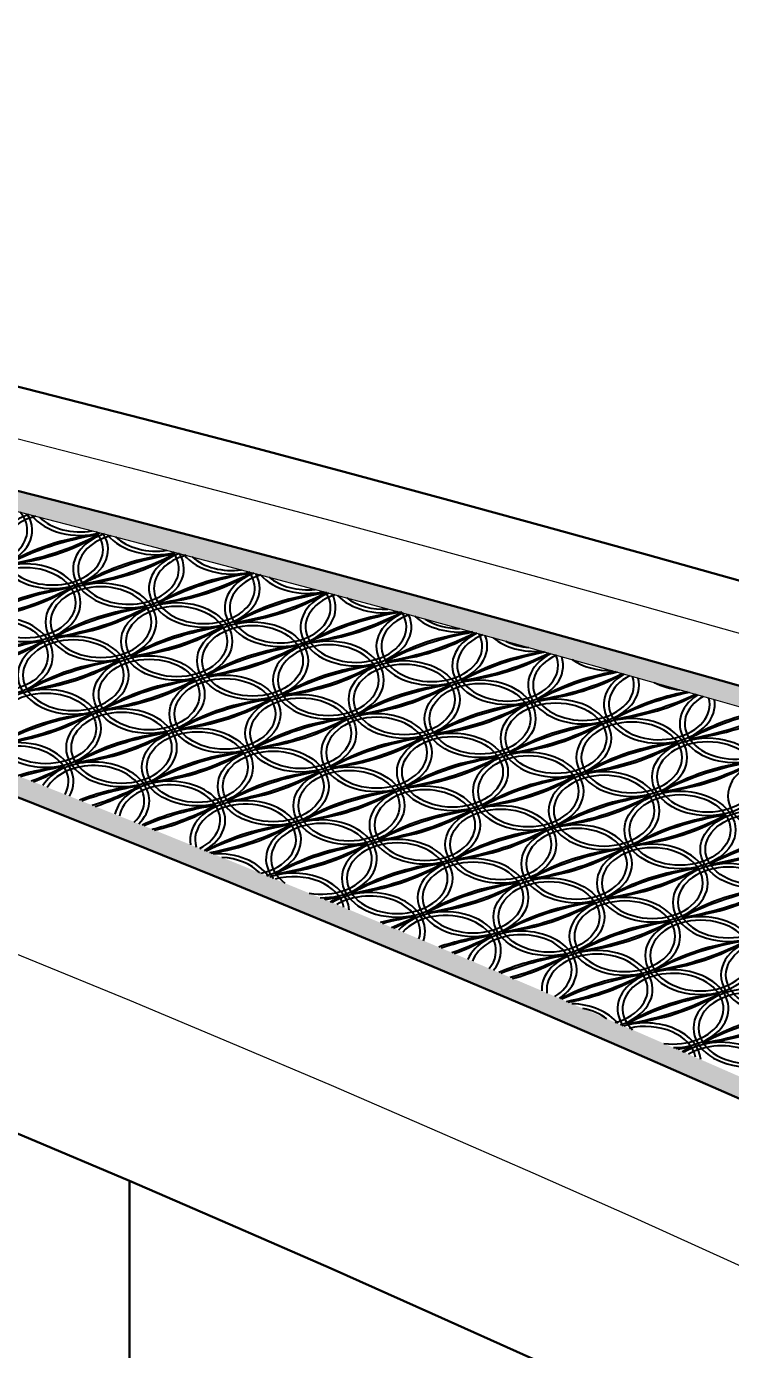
# Model space of a CAD drawing. Extents: x -2611510 to 954358, y -247163 to 181535.
# Drawn here: x 334261 to 341241, y 54364 to 67466 of the extents above; entities that cross this region are included whole.
import ezdxf

# ---------------------------------------------------------------- set-up
doc = ezdxf.new("R2010")
doc.units = 0
doc.linetypes.add('CENTER', pattern=[2, 1.25, -0.25, 0.25, -0.25])
doc.layers.get('Defpoints').update_dxf_attribs({"color": 8})
for name, color, linetype, lineweight in [('标注', 3, 'Continuous', 18), ('桥 中心线', 5, 'CENTER', 15), ('桥 构造粗实', 1, 'Continuous', 30)]:
    doc.layers.add(name, color=color, linetype=linetype, lineweight=lineweight)
doc.styles.add('仿宋字', font='仿宋_GB2312.TTF', dxfattribs={"width": 0.7})
doc.dimstyles.new('750', dxfattribs={"dimscale": 0, "dimtxt": 2.5, "dimasz": 1, "dimexe": 1, "dimexo": 1, "dimgap": 0, "dimtad": 0, "dimdec": 0, "dimlfac": 0.1, "dimrnd": 0.1, "dimzin": 12, "dimdsep": 46, "dimtxsty": '仿宋字', "dimblk": 'OBLIQUE', "dimcen": -1, "dimclrd": 256, "dimclre": 256, "dimclrt": 256, "dimadec": 4, "dimazin": 0, "dimtp": 2, "dimtm": 3, "dimtfac": 0.5, "dimtdec": 0, "dimtmove": 2, "dimatfit": 3, "dimldrblk": 'OBLIQUE', "dimfxl": 3, "dimfxlon": 1, "dimtvp": 0.7, "dimtolj": 1, "dimtzin": 12, "dimarcsym": 0})

# ---------------------------------------------------------------- blocks, each defined once
blk = doc.blocks.new('_Oblique')
at = {"color": 0, "linetype": 'ByBlock', "lineweight": -2}
blk.add_line((-0.5, -0.5), (0.5, 0.5), dxfattribs=at)
blk = doc.blocks.new('*D186')
at = {"layer": 'Defpoints', "color": 0, "transparency": 16777216}
for p in [(353282, 73637), (353282, 39578), (191282, 39159)]:
    blk.add_point(p, dxfattribs=at)
at = {"layer": '标注', "lineweight": -2, "transparency": 16777216}
for p, q in [((191282, 71637), (191282, 74637)), ((353282, 71637), (353282, 74637)), ((191282, 73637), (353282, 73637))]:
    blk.add_line(p, q, dxfattribs=at)
at = {"layer": '标注', "lineweight": -2, "transparency": 16777216, "xscale": 1000.0000020837, "yscale": 1000.0000020837, "zscale": 1000.0000020837, "rotation": 180}
blk.add_blockref('_Oblique', (191282, 73637), dxfattribs=at)
at = {"layer": '标注', "lineweight": -2, "transparency": 16777216, "xscale": 1000.0000020837, "yscale": 1000.0000020837, "zscale": 1000.0000020837}
blk.add_blockref('_Oblique', (353282, 73637), dxfattribs=at)
at = {"layer": '标注', "transparency": 16777216, "insert": (272282, 75302), "char_height": 2500, "attachment_point": 5, "style": '仿宋字'}
blk.add_mtext('\\A1;18×900', dxfattribs=at)
blk = doc.blocks.new('2121212')
at = {"color": 8}
for centre, major_axis, start_param, end_param in [((-40199, 23437), (-550, 0), 5.158003, 9.854238), ((-40199, 23437), (-500, 0), 5.05385, 9.959074), ((-39448, 23245), (550, 0), 2.014124, 6.706825), ((-39174, 23771), (550, 0), 3.644459, 5.076489), ((-39448, 23245), (500, 0), 1.910644, 6.810305), ((-39174, 23771), (500, 0), 3.768553, 4.952395), ((-38762, 22217), (1697, 0), 1.707987, 2.30627), ((-38410, 21688), (-2505, 0), -1.335396, -0.933532), ((-40133, 24274), (-1697, 0), 1.707987, 2.30627), ((-40485, 24803), (2505, 0), -1.335396, -0.933532), ((-38696, 23054), (550, 0), 2.019911, 6.691701), ((-38696, 23054), (500, 0), 1.917759, 6.792908), ((-38422, 23580), (550, 0), 3.650796, 5.060431), ((-38422, 23580), (500, 0), 3.777539, 4.933074), ((-38011, 22025), (-1697, 0), -1.433605, -0.835323), ((-37658, 21496), (2505, 0), 1.806196, 2.208061), ((-39381, 24082), (-1697, 0), 1.707987, 2.30627), ((-39733, 24611), (-2505, 0), 1.806196, 2.208061), ((-37944, 22862), (550, 0), 2.034963, 6.669779), ((-37670, 23388), (-550, 0), 6.809961, 8.177979), ((-39721, 22719), (-550, 0), 3.141593, 9.424778), ((-37944, 22862), (500, 0), 1.937297, 6.767288), ((-37670, 23388), (-500, 0), 6.943057, 8.044649), ((-37259, 21834), (-1697, 0), -1.433605, -0.835323), ((-36907, 21305), (2505, 0), 1.806196, 2.208061), ((-38629, 23891), (-1697, 0), 1.707987, 2.30627), ((-38982, 24419), (2505, 0), -1.335396, -0.933532), ((-37192, 22671), (-550, 0), 5.197965, 9.783002), ((-37192, 22671), (-500, 0), 5.105857, 9.875636), ((-36919, 23197), (550, 0), 3.694735, 5.003824), ((-36919, 23197), (500, 0), 3.838775, 4.861021), ((-39036, 21690), (1697, 0), 1.707987, 2.30627), ((-38684, 21162), (-2505, 0), -1.335396, -0.933532), ((-40406, 23748), (-1697, 0), 1.707987, 2.30627), ((-40759, 24276), (2505, 0), -1.335396, -0.933532), ((-38969, 22527), (-550, 0), 3.141593, 9.424778), ((-38969, 22527), (-500, 0), 3.141593, 9.424778), ((-36507, 21642), (1697, 0), 1.707987, 2.30627), ((-36155, 21113), (-2505, 0), -1.335396, -0.933532), ((-37878, 23699), (1697, 0), -1.433605, -0.835323), ((-38230, 24228), (-2505, 0), 1.806196, 2.208061), ((-36441, 22479), (550, 0), 2.083679, 6.606385), ((-38284, 21499), (-1697, 0), -1.433605, -0.835323), ((-37932, 20970), (-2505, 0), -1.335396, -0.933532), ((-39655, 23556), (-1697, 0), 1.707987, 2.30627), ((-40007, 24085), (2505, 0), -1.335396, -0.933532), ((-36441, 22479), (500, 0), 1.99791, 6.692155), ((-36167, 23005), (-550, 0), 6.8726, 8.100649), ((-36167, 23005), (-500, 0), 7.033468, 7.939782), ((-39995, 22193), (-550, 0), 3.141593, 9.424778), ((-35755, 21450), (-1697, 0), -1.433605, -0.835323), ((-35403, 20922), (-2505, 0), -1.335396, -0.933532), ((-37126, 23508), (-1697, 0), 1.707987, 2.30627), ((-37478, 24036), (-2505, 0), 1.806196, 2.208061), ((-35689, 22288), (-550, 0), 5.25931, 9.705031), ((-35689, 22288), (-500, 0), 5.179734, 9.783941), ((-35415, 22814), (-550, 0), 6.920662, 8.042373), ((-35415, 22814), (-500, 0), 7.109182, 7.853853), ((-37533, 21307), (1697, 0), 1.707987, 2.30627), ((-37180, 20779), (-2505, 0), -1.335396, -0.933532), ((-38903, 23364), (-1697, 0), 1.707987, 2.30627), ((-39255, 23893), (-2505, 0), 1.806196, 2.208061), ((-35004, 21259), (1697, 0), 1.740497, 2.30627), ((-34651, 20730), (-2505, 0), -1.316305, -0.933532), ((-36726, 23845), (2505, 0), -1.335396, -0.946639), ((-36374, 23316), (-1697, 0), 1.707987, 2.287947), ((-34937, 22096), (-550, 0), 5.300174, 9.65715), ((-39310, 21164), (1697, 0), 1.707987, 2.30627), ((-38957, 20635), (-2505, 0), -1.335396, -0.933532), ((-40680, 23221), (-1697, 0), 1.707987, 2.30627), ((-41032, 23750), (2505, 0), -1.335396, -0.933532), ((-39243, 22001), (-550, 0), 3.141593, 9.424778), ((-39243, 22001), (-500, 0), 3.141593, 9.424778), ((-36781, 21116), (1697, 0), 1.707987, 2.30627), ((-36429, 20587), (-2505, 0), -1.335396, -0.933532), ((-38151, 23173), (-1697, 0), 1.707987, 2.30627), ((-38503, 23702), (2505, 0), -1.335396, -0.933532), ((-36714, 21953), (-550, 0), 3.141593, 9.424778), ((-36714, 21953), (-500, 0), 3.141593, 9.424778), ((-34937, 22096), (-500, 0), 5.228334, 9.728889), ((-34663, 22622), (550, 0), 3.846744, 4.827343), ((-34663, 22622), (500, 0), 4.089933, 4.583403), ((-38558, 20973), (1697, 0), 1.707987, 2.30627), ((-38206, 20444), (-2505, 0), -1.335396, -0.933532), ((-39928, 23030), (-1697, 0), 1.707987, 2.30627), ((-40281, 23559), (2505, 0), -1.335396, -0.933532), ((-34252, 21067), (1697, 0), 1.763301, 2.30627), ((-33900, 20539), (-2505, 0), -1.302549, -0.933532), ((-35975, 23653), (2505, 0), -1.335396, -0.95646), ((-35622, 23125), (-1697, 0), 1.707987, 2.274185), ((-34185, 21904), (-550, 0), 5.345409, 9.60474), ((-34185, 21904), (-500, 0), 5.281353, 9.669147), ((-33912, 22431), (550, 0), 3.938754, 4.730922), ((-36029, 20924), (1697, 0), 1.707987, 2.30627), ((-35677, 20395), (-2505, 0), -1.335396, -0.933532), ((-37399, 22981), (-1697, 0), 1.707987, 2.30627), ((-37752, 23510), (2505, 0), -1.335396, -0.933532), ((-33500, 20876), (-1697, 0), -1.353811, -0.835323), ((-33148, 20347), (-2505, 0), -1.287487, -0.933532), ((-35223, 23462), (-2505, 0), 1.806196, 2.174033), ((-34871, 22933), (1697, 0), -1.433605, -0.882992), ((-33434, 21713), (550, 0), 2.253096, 6.406447), ((-37806, 20781), (-1697, 0), -1.433605, -0.835323), ((-37454, 20252), (-2505, 0), -1.335396, -0.933532), ((-39177, 22838), (-1697, 0), 1.707987, 2.30627), ((-39529, 23367), (-2505, 0), 1.806196, 2.208061), ((-35277, 20733), (-1697, 0), -1.433605, -0.835323), ((-34925, 20204), (-2505, 0), -1.335396, -0.933532), ((-36648, 22790), (1697, 0), -1.433605, -0.835323), ((-37000, 23319), (-2505, 0), 1.806196, 2.208061), ((-33434, 21713), (500, 0), 2.196792, 6.462751), ((-33160, 22239), (-550, 0), 7.222326, 7.720402), ((-39517, 21475), (-550, 0), 3.141593, 9.424778), ((-37054, 20590), (-1697, 0), -1.433605, -0.835323), ((-36702, 20061), (2505, 0), 1.806196, 2.208061), ((-38425, 22647), (-1697, 0), 1.707987, 2.30627), ((-38777, 23176), (-2505, 0), 1.806196, 2.208061), ((-34459, 21378), (-550, 0), 3.141593, 9.424778), ((-32748, 20684), (-1697, 0), -1.32633, -0.835323), ((-32396, 20156), (2505, 0), 1.871259, 2.208061), ((-34471, 23270), (2505, 0), -1.335396, -0.980463), ((-34119, 22742), (-1697, 0), 1.707987, 2.240482), ((-32682, 21521), (-550, 0), 5.449659, 9.484877), ((-32682, 21521), (-500, 0), 5.40064, 9.533494), ((-38832, 20446), (1697, 0), 1.707987, 2.30627), ((-38479, 19918), (-2505, 0), -1.335396, -0.933532), ((-40202, 22504), (-1697, 0), 1.707987, 2.30627), ((-40554, 23032), (-2505, 0), 1.806196, 2.208061), ((-38765, 21283), (-550, 0), 3.141593, 9.424778), ((-38765, 21283), (-500, 0), 3.141593, 9.424778), ((-36236, 21235), (-550, 0), 3.141593, 9.424778), ((-34526, 20541), (1697, 0), 1.707987, 2.30627), ((-34173, 20012), (-2505, 0), -1.335396, -0.933532), ((-35896, 22598), (-1697, 0), 1.707987, 2.30627), ((-36248, 23127), (-2505, 0), 1.806196, 2.208061), ((-31997, 20493), (1697, 0), 1.843974, 2.30627), ((-31644, 19964), (-2505, 0), -1.25202, -0.933532), ((-36303, 20398), (1697, 0), 1.707987, 2.30627), ((-35950, 19869), (-2505, 0), -1.335396, -0.933532), ((-37673, 22455), (-1697, 0), 1.707987, 2.30627), ((-38025, 22984), (2505, 0), -1.335396, -0.933532), ((-36236, 21235), (-500, 0), 3.141593, 9.424778), ((-33774, 20350), (1697, 0), 1.707987, 2.30627), ((-33422, 19821), (-2505, 0), -1.335396, -0.933532), ((-35144, 22407), (-1697, 0), 1.707987, 2.30627), ((-35496, 22936), (2505, 0), -1.335396, -0.933532), ((-33707, 21187), (-550, 0), 3.141593, 9.424778), ((-33707, 21187), (-500, 0), 3.141593, 9.424778), ((-33719, 23079), (2505, 0), -1.335396, -0.994872), ((-33367, 22550), (-1697, 0), 1.707987, 2.220165), ((-39790, 20949), (-550, 0), 9.03785, 11.929281), ((-38080, 20255), (1697, 0), 1.707987, 2.30627), ((-37728, 19726), (-2505, 0), -1.335396, -0.933532), ((-39450, 22312), (-1697, 0), 1.707987, 2.30627), ((-39802, 22841), (2505, 0), -1.335396, -0.933532), ((-35551, 20206), (1697, 0), 1.707987, 2.30627), ((-35199, 19678), (-2505, 0), -1.335396, -0.933532), ((-36921, 22264), (1697, 0), -1.433605, -0.835323), ((-37274, 22792), (-2505, 0), 1.806196, 2.208061), ((-39790, 20949), (-500, 0), 9.050898, 11.916446), ((-37328, 20063), (1697, 0), 1.707987, 2.30627), ((-36976, 19535), (-2505, 0), -1.335396, -0.933532), ((-38698, 22120), (-1697, 0), 1.707987, 2.30627), ((-39051, 22649), (2505, 0), -1.335396, -0.933532), ((-34733, 20852), (-550, 0), 3.141593, 9.424778), ((-33022, 20158), (1697, 0), 1.707987, 2.30627), ((-32670, 19629), (-2505, 0), -1.335396, -0.933532), ((-34392, 22215), (1697, 0), -1.433605, -0.835323), ((-34745, 22744), (-2505, 0), 1.806196, 2.208061), ((-39105, 19920), (-1697, 0), -1.433605, -1.153402), ((-38753, 19391), (-2505, 0), -1.335396, -1.15453), ((-40828, 22506), (-2505, 0), 2.055258, 2.208061), ((-40476, 21977), (1697, 0), -1.053841, -0.835323), ((-39039, 20757), (-550, 0), 8.794466, 12.16327), ((-39039, 20757), (500, 0), 5.641742, 9.033081), ((-34799, 20015), (-1697, 0), -1.433605, -0.835323), ((-34447, 19486), (-2505, 0), -1.335396, -0.933532), ((-36170, 22072), (-1697, 0), 1.707987, 2.30627), ((-36522, 22601), (-2505, 0), 1.806196, 2.208061), ((-34733, 20852), (-500, 0), 3.141593, 9.424778), ((-32270, 19967), (1697, 0), 1.707987, 2.30627), ((-31918, 19438), (-2505, 0), -1.335396, -0.933532), ((-33641, 22024), (-1697, 0), 1.707987, 2.30627), ((-33993, 22553), (2505, 0), -1.335396, -0.933532), ((-32204, 20804), (-550, 0), 3.141593, 9.424778), ((-38287, 20566), (-550, 0), 8.533974, 12.413496), ((-36576, 19872), (-1697, 0), -1.433605, -0.835323), ((-36224, 19343), (-2505, 0), -1.335396, -0.933532), ((-37947, 21929), (-1697, 0), 1.707987, 2.30627), ((-38299, 22458), (-2505, 0), 1.806196, 2.208061), ((-34047, 19823), (1697, 0), 1.707987, 2.30627), ((-33695, 19295), (-2505, 0), -1.335396, -0.933532), ((-35418, 21881), (-1697, 0), 1.707987, 2.30627), ((-35770, 22409), (2505, 0), -1.335396, -0.933532), ((-33981, 20660), (-550, 0), 3.141593, 9.424778), ((-33981, 20660), (-500, 0), 3.141593, 9.424778), ((-38353, 19729), (1697, 0), 1.707987, 2.081811), ((-38001, 19200), (-2505, 0), -1.335396, -1.090345), ((-40076, 22315), (2505, 0), -1.150756, -0.933532), ((-39724, 21786), (1697, 0), -1.147996, -0.835323), ((-38287, 20566), (-500, 0), 8.495203, 12.451849), ((-35825, 19680), (-1697, 0), -1.433605, -0.835323), ((-35472, 19151), (-2505, 0), -1.335396, -0.933532), ((-37195, 21737), (-1697, 0), 1.707987, 2.30627), ((-37547, 22266), (2505, 0), -1.335396, -0.933532), ((-35758, 20517), (-550, 0), 3.141593, 9.424778), ((-35758, 20517), (-500, 0), 3.141593, 9.424778), ((-37602, 19537), (1697, 0), 1.707987, 2.171618), ((-37249, 19008), (-2505, 0), -1.335396, -1.027908), ((-39324, 22123), (-2505, 0), 1.922365, 2.208061), ((-38972, 21594), (-1697, 0), 1.891164, 2.30627), ((-37535, 20374), (550, 0), 5.0964, 9.559267), ((-37535, 20374), (500, 0), 5.016856, 9.639109), ((-33296, 19632), (1697, 0), 1.707987, 2.30627), ((-32943, 19103), (-2505, 0), -1.335396, -0.933532), ((-34666, 21689), (-1697, 0), 1.707987, 2.30627), ((-35018, 22218), (2505, 0), -1.335396, -0.933532), ((-36783, 20183), (-550, 0), 7.833812, 13.096432), ((-36783, 20183), (-500, 0), 7.607798, 13.322446), ((-35073, 19489), (1697, 0), 1.707987, 2.30627), ((-34720, 18960), (-2505, 0), -1.335396, -0.933532), ((-36443, 21546), (1697, 0), -1.433605, -0.835323), ((-36795, 22075), (-2505, 0), 1.806196, 2.208061), ((-32544, 19440), (-1697, 0), -1.433605, -0.835323), ((-32192, 18912), (-2505, 0), -1.335396, -0.933532), ((-33914, 21498), (1697, 0), -1.433605, -0.835323), ((-34267, 22026), (-2505, 0), 1.806196, 2.208061), ((-36850, 19346), (-1697, 0), -1.433605, -0.881005), ((-36498, 18817), (2505, 0), 1.806196, 2.175971), ((-38573, 21932), (-2505, 0), 1.847759, 2.208061), ((-38220, 21403), (-1697, 0), 1.775419, 2.30627), ((-34321, 19297), (-1697, 0), -1.433605, -0.835323), ((-33969, 18768), (-2505, 0), -1.335396, -0.933532), ((-35691, 21354), (-1697, 0), 1.707987, 2.30627), ((-36044, 21883), (-2505, 0), 1.806196, 2.208061), ((-34254, 20134), (-550, 0), 3.141593, 9.424778), ((-34254, 20134), (-500, 0), 3.141593, 9.424778), ((-36098, 19154), (1697, 0), 1.707987, 2.30627), ((-35746, 18625), (-2505, 0), -1.335396, -0.933532), ((-37469, 21211), (-1697, 0), 1.707987, 2.30627), ((-37821, 21740), (2505, 0), -1.335396, -0.933532), ((-36032, 19991), (-550, 0), 3.141593, 9.424778), ((-36032, 19991), (-500, 0), 3.141593, 9.424778), ((-33503, 19943), (-550, 0), 3.141593, 9.424778), ((-31792, 19249), (1697, 0), 1.707987, 2.30627), ((-31440, 18720), (-2505, 0), -1.335396, -0.933532), ((-33162, 21306), (-1697, 0), 1.707987, 2.30627), ((-33515, 21835), (2505, 0), -1.335396, -0.933532), ((-37809, 19848), (-550, 0), 3.573368, 4.796653), ((-37809, 19848), (-500, 0), 3.736711, 4.632956), ((-35280, 19800), (-550, 0), 3.141593, 9.424778), ((-33569, 19106), (1697, 0), 1.707987, 2.30627), ((-33217, 18577), (-2505, 0), -1.335396, -0.933532), ((-34940, 21163), (-1697, 0), 1.707987, 2.30627), ((-35292, 21692), (2505, 0), -1.335396, -0.933532), ((-33503, 19943), (-500, 0), 3.141593, 9.424778), ((-37057, 19656), (550, 0), 0.059817, 2.019074), ((-35346, 18963), (1697, 0), 1.707987, 2.30627), ((-34994, 18434), (-2505, 0), -1.335396, -0.933532), ((-36717, 21020), (-1697, 0), 1.707987, 2.30627), ((-37069, 21548), (2505, 0), -1.335396, -0.933532), ((-35280, 19800), (-500, 0), 3.141593, 9.424778), ((-32817, 18914), (1697, 0), 1.707987, 2.30627), ((-32465, 18385), (-2505, 0), -1.335396, -0.933532), ((-34188, 20971), (-1697, 0), 1.707987, 2.30627), ((-34540, 21500), (2505, 0), -1.335396, -0.933532), ((-32751, 19751), (-550, 0), 3.141593, 9.424778), ((-32751, 19751), (-500, 0), 3.141593, 9.424778), ((-37057, 19656), (500, 0), 0.129517, 1.950169), ((-34595, 18771), (1697, 0), 1.707987, 2.30627), ((-34242, 18242), (-2505, 0), -1.335396, -0.933532), ((-35965, 20828), (-1697, 0), 1.707987, 2.30627), ((-36317, 21357), (-2505, 0), 1.806196, 2.208061), ((-36372, 18628), (-1697, 0), -1.433605, -1.339511), ((-36019, 18099), (2505, 0), 1.806196, 1.864682), ((-38094, 21214), (-2505, 0), 2.162211, 2.208061), ((-37742, 20685), (-1697, 0), 2.240927, 2.30627), ((-36305, 19465), (550, 0), 6.04018, 8.594152), ((-36305, 19465), (500, 0), 6.070636, 8.563045), ((-33776, 19416), (-550, 0), 3.141593, 9.424778), ((-32066, 18723), (-1697, 0), -1.433605, -0.835323), ((-31713, 18194), (-2505, 0), -1.335396, -0.933532), ((-33436, 20780), (1697, 0), -1.433605, -0.835323), ((-33788, 21309), (-2505, 0), 1.806196, 2.208061), ((-35553, 19273), (550, 0), 5.756073, 8.869588), ((-35553, 19273), (500, 0), 5.757773, 8.8678), ((-33843, 18579), (-1697, 0), -1.433605, -0.835323), ((-33491, 18051), (-2505, 0), -1.335396, -0.933532), ((-35213, 20637), (1697, 0), -1.433605, -0.835323), ((-35566, 21165), (-2505, 0), 1.806196, 2.208061), ((-33776, 19416), (-500, 0), 3.141593, 9.424778), ((-35620, 18436), (-1697, 0), -1.433605, -1.220607), ((-35268, 17907), (-2505, 0), -1.335396, -1.199267), ((-37343, 21022), (-2505, 0), 2.095293, 2.208061), ((-36990, 20493), (-1697, 0), 2.145021, 2.30627), ((-33091, 18388), (1697, 0), 1.707987, 2.30627), ((-32739, 17859), (-2505, 0), -1.335396, -0.933532), ((-34461, 20445), (-1697, 0), 1.707987, 2.30627), ((-34814, 20974), (2505, 0), -1.335396, -0.933532), ((-33025, 19225), (-550, 0), 3.141593, 9.424778), ((-33025, 19225), (-500, 0), 3.141593, 9.424778), ((-34868, 18245), (1697, 0), 1.707987, 2.030139), ((-34516, 17716), (-2505, 0), -1.335396, -1.125501), ((-36591, 20831), (2505, 0), -1.116597, -0.933532), ((-36239, 20302), (-1697, 0), 2.043093, 2.30627), ((-34802, 19082), (-550, 0), 8.609809, 12.290369), ((-34802, 19082), (-500, 0), 8.582662, 12.31795), ((-32273, 19033), (-550, 0), 3.141593, 9.424778), ((-34050, 18890), (550, 0), 5.146877, 9.459377), ((-34050, 18890), (500, 0), 5.078999, 9.527255), ((-32339, 18196), (1697, 0), 1.707987, 2.30627), ((-31987, 17668), (-2505, 0), -1.335396, -0.933532), ((-33710, 20254), (-1697, 0), 1.707987, 2.30627), ((-34062, 20782), (2505, 0), -1.335396, -0.933532), ((-34116, 18053), (1697, 0), 1.707987, 2.135126), ((-33764, 17524), (-2505, 0), -1.335396, -1.053102), ((-35839, 20639), (-2505, 0), 1.949456, 2.208061), ((-35487, 20110), (1697, 0), -1.210063, -0.835323), ((-33365, 17862), (-1697, 0), -1.433605, -0.905693), ((-33012, 17333), (-2505, 0), -1.335396, -0.982801), ((-35087, 20448), (-2505, 0), 1.868232, 2.208061), ((-34735, 19919), (-1697, 0), 1.807332, 2.30627), ((-33298, 18699), (-550, 0), 7.860611, 13.020402), ((-33298, 18699), (-500, 0), 7.674087, 13.205897), ((-32546, 18507), (-550, 0), 3.141593, 9.424778), ((-34324, 18364), (-550, 0), 3.650941, 4.672128), ((-32613, 17670), (1697, 0), 1.707987, 2.30627), ((-32261, 17141), (-2505, 0), -1.335396, -0.933532), ((-33983, 19727), (-1697, 0), 1.707987, 2.30627), ((-34336, 20256), (2505, 0), -1.335396, -0.933532), ((-32546, 18507), (-500, 0), 3.141593, 9.424778), ((-34324, 18364), (-500, 0), 3.876671, 4.446398), ((-31861, 17479), (1697, 0), 1.707987, 2.30627), ((-31509, 16950), (-2505, 0), -1.335396, -0.933532), ((-33232, 19536), (-1697, 0), 1.707987, 2.30627), ((-33584, 20065), (2505, 0), -1.335396, -0.933532), ((-33572, 18173), (550, 0), 0.058756, 1.970865), ((-33572, 18173), (500, 0), 0.131529, 1.897508), ((-32820, 17981), (-550, 0), 9.1432, 11.728187), ((-32820, 17981), (-500, 0), 9.172365, 11.699237), ((-32887, 17144), (1697, 0), 1.707987, 1.796539), ((-32534, 16615), (-2505, 0), -1.335396, -1.280188), ((-34609, 19730), (-2505, 0), 2.164255, 2.208061), ((-34257, 19201), (-1697, 0), 2.243669, 2.30627)]:
    blk.add_ellipse(centre, major_axis=major_axis, ratio=0.7, start_param=start_param, end_param=end_param, dxfattribs=at)
for centre, major_axis in [((-39721, 22719), (500, 0)), ((-38218, 22336), (550, 0)), ((-38218, 22336), (500, 0)), ((-39995, 22193), (500, 0)), ((-37466, 22144), (550, 0)), ((-37466, 22144), (500, 0)), ((-38491, 21810), (550, 0)), ((-38491, 21810), (500, 0)), ((-35962, 21761), (550, 0)), ((-35962, 21761), (500, 0)), ((-37740, 21618), (550, 0)), ((-37740, 21618), (500, 0)), ((-35211, 21570), (550, 0)), ((-35211, 21570), (500, 0)), ((-39517, 21475), (500, 0)), ((-36988, 21427), (550, 0)), ((-36988, 21427), (500, 0)), ((-34459, 21378), (500, 0)), ((-38013, 21092), (550, 0)), ((-38013, 21092), (500, 0)), ((-35484, 21044), (550, 0)), ((-35484, 21044), (500, 0)), ((-32955, 20995), (550, 0)), ((-32955, 20995), (500, 0)), ((-37261, 20900), (550, 0)), ((-37261, 20900), (500, 0)), ((-36510, 20709), (550, 0)), ((-36510, 20709), (500, 0)), ((-33229, 20469), (550, 0)), ((-33229, 20469), (500, 0)), ((-35006, 20326), (550, 0)), ((-35006, 20326), (500, 0)), ((-32477, 20277), (550, 0)), ((-32477, 20277), (500, 0)), ((-34528, 19608), (550, 0)), ((-34528, 19608), (500, 0)), ((-32273, 19033), (500, 0))]:
    blk.add_ellipse(centre, major_axis=major_axis, ratio=0.7, dxfattribs=at)
blk = doc.blocks.new('*D348')
at = {"layer": 'Defpoints', "color": 0}
for p in [(374282, 83145), (170282, 72375), (374282, 37143)]:
    blk.add_point(p, dxfattribs=at)
at = {"layer": '标注', "lineweight": -2}
for p, q in [((170282, 81145), (170282, 84145)), ((374282, 81145), (374282, 84145)), ((170282, 83145), (374282, 83145))]:
    blk.add_line(p, q, dxfattribs=at)
at = {"layer": '标注', "lineweight": -2, "xscale": 1000.0000020837, "yscale": 1000.0000020837, "zscale": 1000.0000020837, "rotation": 180}
blk.add_blockref('_Oblique', (170282, 83145), dxfattribs=at)
at = {"layer": '标注', "lineweight": -2, "xscale": 1000.0000020837, "yscale": 1000.0000020837, "zscale": 1000.0000020837}
blk.add_blockref('_Oblique', (374282, 83145), dxfattribs=at)
at = {"layer": '标注', "insert": (272282, 84810), "char_height": 2500, "attachment_point": 5, "style": '仿宋字'}
blk.add_mtext('\\A1;20400', dxfattribs=at)

msp = doc.modelspace()

# ---------------------------------------------------------------- hatches: boundary and pattern name
h = msp.add_hatch(color=8)
h.paths.add_polyline_path([(371093, 50643.9), (370094.6, 51048.3), (369096.2, 51448.7), (368097.9, 51844.9), (367099.5, 52237), (366101.2, 52625), (365102.9, 53008.9), (364104.6, 53388.6), (363106.2, 53764.3), (362107.9, 54135.9), (361109.6, 54503.3), (360111.3, 54866.7), (359113.1, 55225.9), (358114.8, 55581), (357116.5, 55932.1), (356118.2, 56279), (355120, 56621.8), (354121.7, 56960.5), (353123.5, 57295.1), (352125.2, 57625.6), (351127, 57952), (350128.8, 58274.2), (349130.6, 58592.4), (348132.3, 58906.4), (347134.1, 59216.4), (346135.9, 59522.2), (345137.7, 59824), (344139.5, 60121.6), (343141.4, 60415.1), (342143.2, 60704.5), (341145, 60989.8), (340146.8, 61271), (339148.7, 61548.1), (338150.5, 61821.1), (337152.4, 62090), (336154.2, 62354.8), (335156.1, 62615.4), (334158, 62872), (333159.8, 63124.4), (332161.7, 63372.8), (331163.6, 63617), (330165.5, 63857.2), (329167.4, 64093.2), (328169.3, 64325.1), (327171.2, 64552.9), (326173.1, 64776.6), (325175, 64996.2), (324176.9, 65211.7), (323178.9, 65423.1), (322180.8, 65630.4), (321182.7, 65833.6), (320184.7, 66032.7), (319186.6, 66227.7), (318188.6, 66418.5), (317190.5, 66605.3), (316192.5, 66787.9), (315194.4, 66966.5), (315151.7, 66973.9, 0.9565873), (314979.3, 66193.5), (315281.5, 66112.6), (316281.5, 65838.2), (317281.5, 65557.3), (318281.5, 65269.9), (319281.5, 64976), (320281.5, 64675.6), (321281.5, 64368.8), (322281.5, 64055.4), (323281.5, 63735.6), (324281.5, 63409.3), (325281.5, 63076.5), (326281.5, 62737.2), (327281.5, 62391.4), (328281.5, 62039.2), (329281.5, 61680.4), (330281.5, 61315.2), (331281.5, 60943.5), (332281.5, 60565.4), (333281.5, 60180.7), (334281.5, 59789.6), (335281.5, 59392), (336281.5, 58987.9), (337281.5, 58577.3), (338281.5, 58160.3), (339281.5, 57736.7), (340281.5, 57306.7), (341281.5, 56870.3), (342281.5, 56427.3), (343281.5, 55977.9), (344281.5, 55522), (345281.5, 55059.6), (346281.5, 54590.8), (347281.5, 54115.5), (348281.5, 53633.7), (349281.5, 53145.4), (350281.5, 52650.7), (351281.5, 52149.5), (352281.5, 51641.8), (353281.5, 51127.7), (354281.5, 50607), (355281.5, 50080), (356281.5, 49546.4), (357281.5, 49006.4), (358281.5, 48459.9), (359281.5, 47906.9), (360281.5, 47347.5), (361281.5, 46781.6), (362281.5, 46209.2), (363281.5, 45630.4), (364281.5, 45045.1), (365281.5, 44453.4), (366281.5, 43855.1), (367281.5, 43250.4), (368281.5, 42639.3), (369281.5, 42021.6), (370281.5, 41397.5), (371281.5, 40767), (371571, 40582.6), (392348.5, 40217.3, 0.7232141), (392599.1, 40934.5), (392060.2, 41201.6), (391061.7, 41692.3), (390063.2, 42178.9), (389064.7, 42661.5), (388066.2, 43139.9), (387067.7, 43614.1), (386069.2, 44084.3), (385070.8, 44550.4), (384072.3, 45012.4), (383073.9, 45470.2), (382075.4, 45924), (381077, 46373.6), (380078.5, 46819.1), (379080.1, 47260.5), (378081.7, 47697.8), (377083.3, 48131), (376084.9, 48560.1), (375086.5, 48985.1), (374088.1, 49405.9), (373089.7, 49822.7), (372091.3, 50235.4)])
h.paths.add_polyline_path([(371017.5, 50458.7), (372015.3, 50050.4), (373013, 49638), (374010.7, 49221.5), (375008.5, 48800.9), (376006.2, 48376.2), (377004, 47947.4), (378001.8, 47514.5), (378999.6, 47077.5), (379997.4, 46636.3), (380995.2, 46191.1), (381993, 45741.7), (382990.8, 45288.3), (383988.6, 44830.7), (384986.5, 44369), (385984.3, 43903.2), (386982.2, 43433.3), (387980.1, 42959.3), (388978, 42481.2), (389975.9, 41999), (390973.8, 41512.7), (391971.7, 41022.2), (392489.8, 40765.5, -0.692809), (392352, 40417.3), (371630.9, 40781.6), (371388.6, 40935.9), (370387.8, 41567), (369387, 42191.5), (368386.2, 42809.7), (367385.4, 43421.3), (366384.6, 44026.5), (365383.8, 44625.2), (364382.9, 45217.5), (363382.1, 45803.3), (362381.3, 46382.6), (361380.4, 46955.4), (360379.6, 47521.8), (359378.7, 48081.7), (358377.8, 48635.2), (357377, 49182.1), (356376.1, 49722.6), (355375.2, 50256.7), (354374.3, 50784.2), (353373.4, 51305.3), (352372.5, 51819.9), (351371.6, 52328.1), (350370.7, 52829.7), (349369.7, 53324.9), (348368.8, 53813.6), (347367.8, 54295.9), (346366.9, 54771.6), (345365.9, 55240.9), (344365, 55703.8), (343364, 56160.1), (342363, 56610), (341362, 57053.3), (340361, 57490.3), (339360, 57920.7), (338359, 58344.6), (337358, 58762.1), (336356.9, 59173.1), (335355.9, 59577.6), (334354.9, 59975.6), (333353.8, 60367.2), (332352.8, 60752.2), (331351.7, 61130.8), (330350.6, 61502.9), (329349.6, 61868.5), (328348.5, 62227.6), (327347.4, 62580.2), (326346.3, 62926.4), (325345.2, 63266.1), (324344.1, 63599.2), (323343, 63925.9), (322341.9, 64246.1), (321340.7, 64559.8), (320339.6, 64867), (319338.5, 65167.7), (318337.3, 65461.9), (317336.2, 65749.7), (316335, 66030.9), (315333.8, 66305.6), (315031.1, 66386.7, -0.9565873), (315117.3, 66776.9), (315159.6, 66769.5), (316156.9, 66591.1), (317154.1, 66408.6), (318151.4, 66222), (319148.7, 66031.3), (320145.9, 65836.5), (321143.2, 65637.5), (322140.5, 65434.5), (323137.8, 65227.4), (324135.1, 65016.2), (325132.4, 64800.8), (326129.7, 64581.4), (327127.1, 64357.9), (328124.4, 64130.2), (329121.7, 63898.5), (330119.1, 63662.6), (331116.4, 63422.7), (332113.8, 63178.6), (333111.2, 62930.4), (334108.5, 62678.2), (335105.9, 62421.8), (336103.3, 62161.3), (337100.7, 61896.8), (338098.1, 61628.1), (339095.5, 61355.3), (340093, 61078.4), (341090.4, 60797.4), (342087.8, 60512.3), (343085.3, 60223.1), (344082.8, 59929.8), (345080.2, 59632.4), (346077.7, 59330.9), (347075.2, 59025.3), (348072.7, 58715.5), (349070.2, 58401.7), (350067.7, 58083.8), (351065.2, 57761.7), (352062.7, 57435.6), (353060.3, 57105.3), (354057.8, 56771), (355055.4, 56432.5), (356052.9, 56090), (357050.5, 55743.3), (358048.1, 55392.5), (359045.7, 55037.6), (360043.3, 54678.6), (361040.9, 54315.5), (362038.5, 53948.3), (363036.1, 53577), (364033.8, 53201.6), (365031.4, 52822.1), (366029.1, 52438.4), (367026.8, 52050.7), (368024.4, 51658.8), (369022.1, 51262.9), (370019.8, 50862.8)], flags=16)

# ---------------------------------------------------------------- linework, layer by layer
at = {"layer": '桥 中心线', "color": 8, "ltscale": 3000}
for points in [[(333281.5, 63609.4), (334281.5, 63356.5), (335281.5, 63099.4), (336281.5, 62838.3), (337281.5, 62573), (338281.5, 62303.6), (339281.5, 62030.2), (340281.5, 61752.6), (341281.5, 61470.8), (342281.5, 61185), (343281.5, 60895.1), (344281.5, 60601), (345281.5, 60302.8), (346281.5, 60000.6), (347281.5, 59694.2), (348281.5, 59383.7), (349281.5, 59069.1), (350281.5, 58750.3), (351281.5, 58427.5), (352281.5, 58100.5)], [(333281.5, 58638.2), (334281.5, 58233.8), (335281.5, 57822.9), (336281.5, 57405.4), (337281.5, 56981.3), (338281.5, 56550.6), (339281.5, 56113.4), (340281.5, 55669.6), (341281.5, 55219.2), (342281.5, 54762.2), (343281.5, 54298.7), (344281.5, 53828.6), (345281.5, 53351.9), (346281.5, 52868.6), (347281.5, 52378.8), (348281.5, 51882.4), (349281.5, 51379.4), (350281.5, 50869.8), (351281.5, 50353.7), (352281.5, 49831)]]:
    msp.add_lwpolyline(points, dxfattribs=at)
at = {"layer": '桥 构造粗实'}
msp.add_line((335281.5, 56033.8), (335281.5, 39731.2), dxfattribs=at)
for points in [[(333403.2, 64094.4), (334405, 63841), (335406.9, 63583.5), (336408.8, 63321.8), (337410.6, 63056.1), (338412.5, 62786.2), (339414.3, 62512.2), (340416.2, 62234.1), (341418, 61951.8), (342419.8, 61665.5), (343421.6, 61375), (344423.5, 61080.4), (345425.3, 60781.7), (346427.1, 60478.9), (347428.9, 60172), (348430.7, 59860.9), (349432.4, 59545.7), (350434.2, 59226.4), (351436, 58903), (352437.8, 58575.5)], [(334158, 62872), (335156.1, 62615.4), (336154.2, 62354.8), (337152.4, 62090), (338150.5, 61821.1), (339148.7, 61548.1), (340146.8, 61271), (341145, 60989.8), (342143.2, 60704.5), (343141.4, 60415.1), (344139.5, 60121.6), (345137.7, 59824), (346135.9, 59522.2), (347134.1, 59216.4), (348132.3, 58906.4), (349130.6, 58592.4), (350128.8, 58274.2), (351127, 57952), (352125.2, 57625.6), (353123.5, 57295.1)], [(333281.5, 60180.7), (334281.5, 59789.6), (335281.5, 59392), (336281.5, 58987.9), (337281.5, 58577.3), (338281.5, 58160.3), (339281.5, 57736.7), (340281.5, 57306.7), (341281.5, 56870.3), (342281.5, 56427.3), (343281.5, 55977.9), (344281.5, 55522), (345281.5, 55059.6), (346281.5, 54590.8), (347281.5, 54115.5), (348281.5, 53633.7), (349281.5, 53145.4), (350281.5, 52650.7), (351281.5, 52149.5), (352281.5, 51641.8)], [(333281.5, 56875.7), (334281.5, 56458.1), (335281.5, 56033.8), (336281.5, 55602.9), (337281.5, 55165.3), (338281.5, 54721), (339281.5, 54270), (340281.5, 53812.4), (341281.5, 53348.1), (342281.5, 52877.1), (343281.5, 52399.5), (344281.5, 51915.2), (345281.5, 51424.2), (346281.5, 50926.5), (347281.5, 50422.1), (348281.5, 49911.1), (349281.5, 49393.4), (350281.5, 48869), (351281.5, 48337.9), (352281.5, 47800.1)]]:
    msp.add_lwpolyline(points, dxfattribs=at)
at = {"layer": '桥 构造粗实', "color": 252, "lineweight": 15}
msp.add_lwpolyline([(334108.5, 62678.2), (335105.9, 62421.8), (336103.3, 62161.3), (337100.7, 61896.8), (338098.1, 61628.1), (339095.5, 61355.3), (340093, 61078.4), (341090.4, 60797.4), (342087.8, 60512.3), (343085.3, 60223.1), (344082.8, 59929.8), (345080.2, 59632.4), (346077.7, 59330.9), (347075.2, 59025.3), (348072.7, 58715.5), (349070.2, 58401.7), (350067.7, 58083.8), (351065.2, 57761.7), (352062.7, 57435.6), (353060.3, 57105.3)], dxfattribs=at)

# ---------------------------------------------------------------- block references
msp.add_blockref('2121212', (373968.7, 39039.8))

# ---------------------------------------------------------------- dimensions: what is measured, and where the dimension line sits
at = {"layer": '标注'}
dim = msp.add_linear_dim(base=(374281.5, 83145.3), p1=(170281.5, 72374.9), p2=(374281.5, 37143.4), dimstyle='750', override={"dimscale": 1000.000002, "dimfxl": 2}, dxfattribs=at)
dim.commit()
dim.dimension.update_dxf_attribs({"geometry": '*D348', "text_midpoint": (272281.5, 84810.2)})
dim = msp.add_linear_dim(base=(353281.5, 73637.3), p1=(191281.5, 39158.6), p2=(353281.5, 39578.2), text='18×900', dimstyle='750', override={"dimscale": 1000.000002, "dimfxl": 2}, dxfattribs=at)
dim.commit()
dim.dimension.update_dxf_attribs({"geometry": '*D186', "text_midpoint": (272281.5, 75302.2)})

doc.saveas('drawing.dxf')
